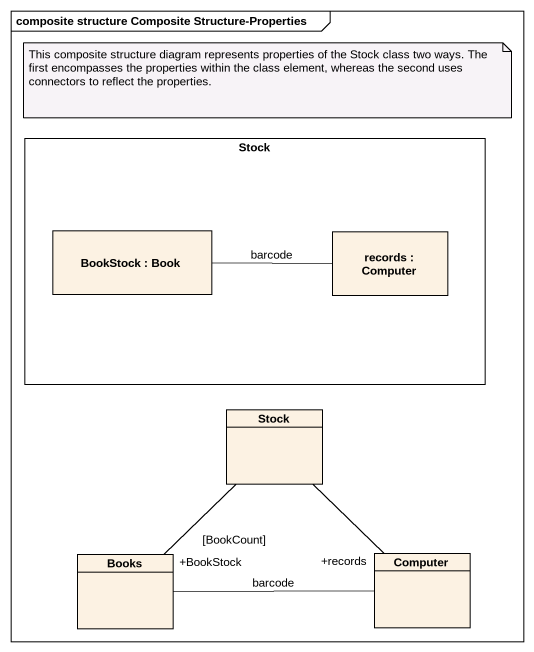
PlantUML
@startuml
mainframe composite structure Composite Structure-Properties
allowmixing
hide circle
hide empty members
rectangle Stock {
  rectangle "BookStock : Book" as BookStock
  rectangle "records : Computer" as records
}
class "Stock" as Stock_2
class Books
class Computer
BookStock -right- records : barcode
Stock_2 -- "+BookStock\n[BookCount]" Books
Stock_2 -- "+records" Computer
Books -right- Computer : barcode
note as N1
  This composite structure diagram represents properties of the Stock class two ways. The first encompasses the properties within the class element, whereas the second uses connectors to reflect the properties.
end note
@enduml
